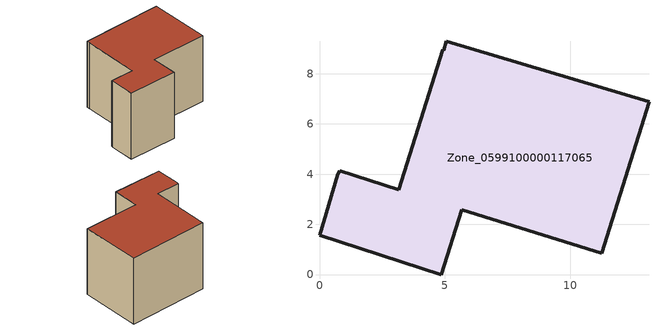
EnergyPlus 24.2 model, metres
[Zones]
Zone_0599100000117065
 floor ground (C_G): 11.25,0.85 5.67,2.58 4.85,0 0,1.56 0.74,4 0.81,4.13 3.16,3.38 4.91,8.96 4.96,8.94 5.06,9.29 13.13,6.89 z0.61
 wall outside (C_F): 0,1.56 4.85,0 5.67,2.58 11.25,0.85 13.13,6.89 5.06,9.29 4.96,8.94 4.91,8.96 3.16,3.38 0.81,4.13 0.74,4 0,1.56 z0.61:7.78
 roof outside (C_R): 4.96,8.94 4.91,8.96 3.16,3.38 0.81,4.13 0.74,4 0,1.56 4.85,0 5.67,2.58 11.25,0.85 13.13,6.89 5.06,9.29 z7.78
[BUILDING]
Pand.0599100000117065: North Axis=0; Terrain=City; Loads Convergence Tolerance Value=0.04; Temperature Convergence Tolerance Value=0.4; Solar Distribution=FullExterior; Maximum Number of Warmup Days=25; Minimum Number of Warmup Days=1
[Site:Location]
Rotterdam.The.Hague.AP_ZH_NLD Design_Conditions: Latitude=51.96; Longitude=4.45; Time Zone=1; Elevation=-4.5
[SITE:GROUNDTEMPERATURE:BUILDINGSURFACE]
18, 18, 18, 18, 18, 18, 18, 18, 18, 18, 18, 18
[MATERIAL] Thermal Absorptance=0.9; Solar Absorptance=0.7; Visible Absorptance=0.7
Name | Roughness | Thickness | Conductivity | Density | Specific Heat
G.TC.1965-1974 | MediumSmooth | 0.15 | 0.882353 | 540 | 1210
F.TC.1965-1974 | Rough | 0.3 | 0.697674 | 1920 | 840
R.TC.1965-1974 | MediumRough | 0.2 | 0.232558 | 1500 | 1000
[CONSTRUCTION]
C_G: G.TC.1965-1974
C_F: F.TC.1965-1974
C_R: R.TC.1965-1974
[ZONE]
Zone_0599100000117065: Type=1; Multiplier=1; Ceiling Height=Autocalculate; Volume=Autocalculate; Floor Area=autocalculate; Part of Total Floor Area=Yes
[ZONEINFILTRATION:DESIGNFLOWRATE]
Infil_Zone_0599100000117065: Zone or ZoneList or Space or SpaceList=Zone_0599100000117065; Schedule=AlwaysOn; Design Flow Rate Calculation Method=Flow/Area; Flow Rate per Floor Area=0.003; Constant Term Coefficient=1; Temperature Term Coefficient=0; Velocity Term Coefficient=0; Velocity Squared Term Coefficient=0
[HVACTEMPLATE:ZONE:IDEALLOADSAIRSYSTEM]
Zone_0599100000117065: Maximum Heating Supply Air Temperature=50; Minimum Cooling Supply Air Temperature=13; Maximum Heating Supply Air Humidity Ratio=0.0156; Minimum Cooling Supply Air Humidity Ratio=0.0077; Heating Limit=NoLimit; Cooling Limit=NoLimit; Dehumidification Control Type=ConstantSensibleHeatRatio; Cooling Sensible Heat Ratio=0.7; Dehumidification Setpoint=60; Humidification Control Type=None; Humidification Setpoint=30; Outdoor Air Method=None; Outdoor Air Flow Rate per Person=0.00944; Outdoor Air Flow Rate per Zone Floor Area=0; Outdoor Air Flow Rate per Zone=0; Demand Controlled Ventilation Type=None; Outdoor Air Economizer Type=NoEconomizer; Heat Recovery Type=None; Sensible Heat Recovery Effectiveness=0.7; Latent Heat Recovery Effectiveness=0.65
[ZONECONTROL:THERMOSTAT]
ThermostatControl_Zone_0599100000117065: Zone or ZoneList=Zone_0599100000117065; Control Type Schedule=DualSetpointControlType; Control 1=Thermostat_Zone_0599100000117065; Temperature Difference Between Cutout And Setpoint=0
[THERMOSTATSETPOINT:DUALSETPOINT]
Thermostat_Zone_0599100000117065: Heating Setpoint Temperature Schedule=HeatingSetpoint_Zone_0599100000117065; Cooling Setpoint Temperature Schedule=CoolingSetpoint_Zone_0599100000117065
[SCHEDULE:COMPACT]
HeatingSetpoint_Zone_0599100000117065: Through: 12/31, For: AllDays, Until: 24:00, 21
CoolingSetpoint_Zone_0599100000117065: Through: 12/31, For: AllDays, Until: 24:00, 24
DualSetpointControlType: Through: 12/31, For: AllDays, Until: 24:00, 4
AlwaysOn: Through: 12/31, For: AllDays, Until: 24:00, 1
